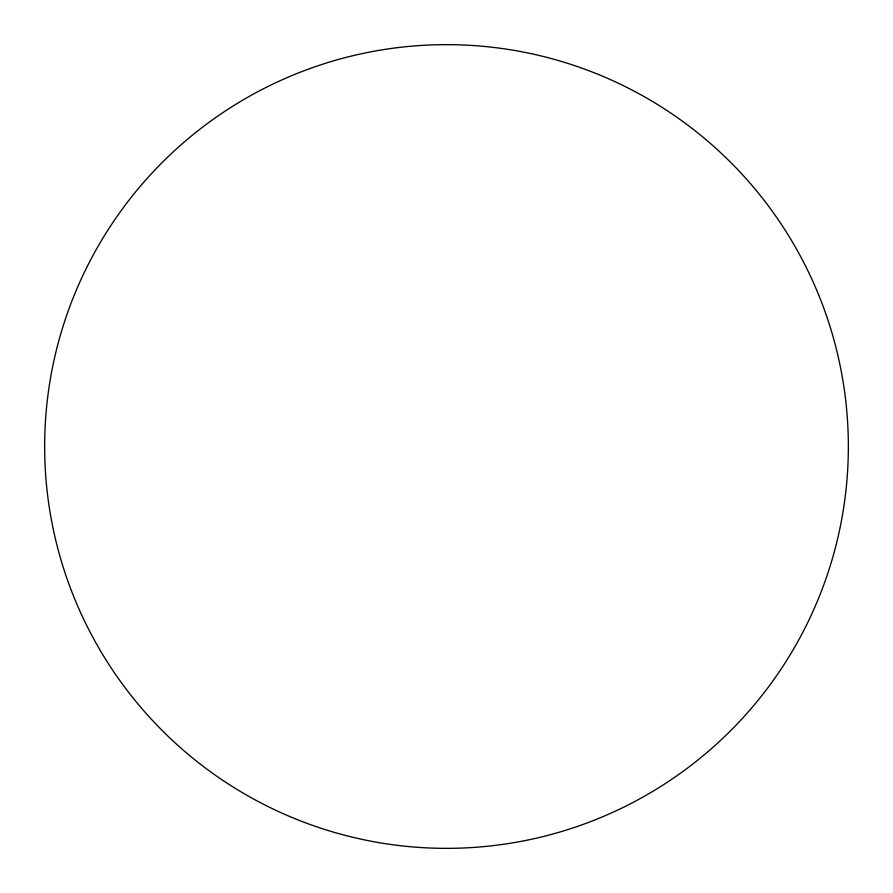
<?xml version="1.0" encoding="UTF-8"?>
<svg xmlns="http://www.w3.org/2000/svg" width="893" height="893" viewBox="0 0 893 893"><rect width="100%" height="100%" fill="white"/><g stroke="black" fill="none" stroke-linecap="round" stroke-linejoin="round"><path stroke-width="1.34" d="M245.575 794.513A401.85 401.85 0 0 0 848.35 446.5A401.85 401.85 0 0 0 245.575 98.487A401.85 401.85 0 0 0 245.575 794.513"/></g></svg>
